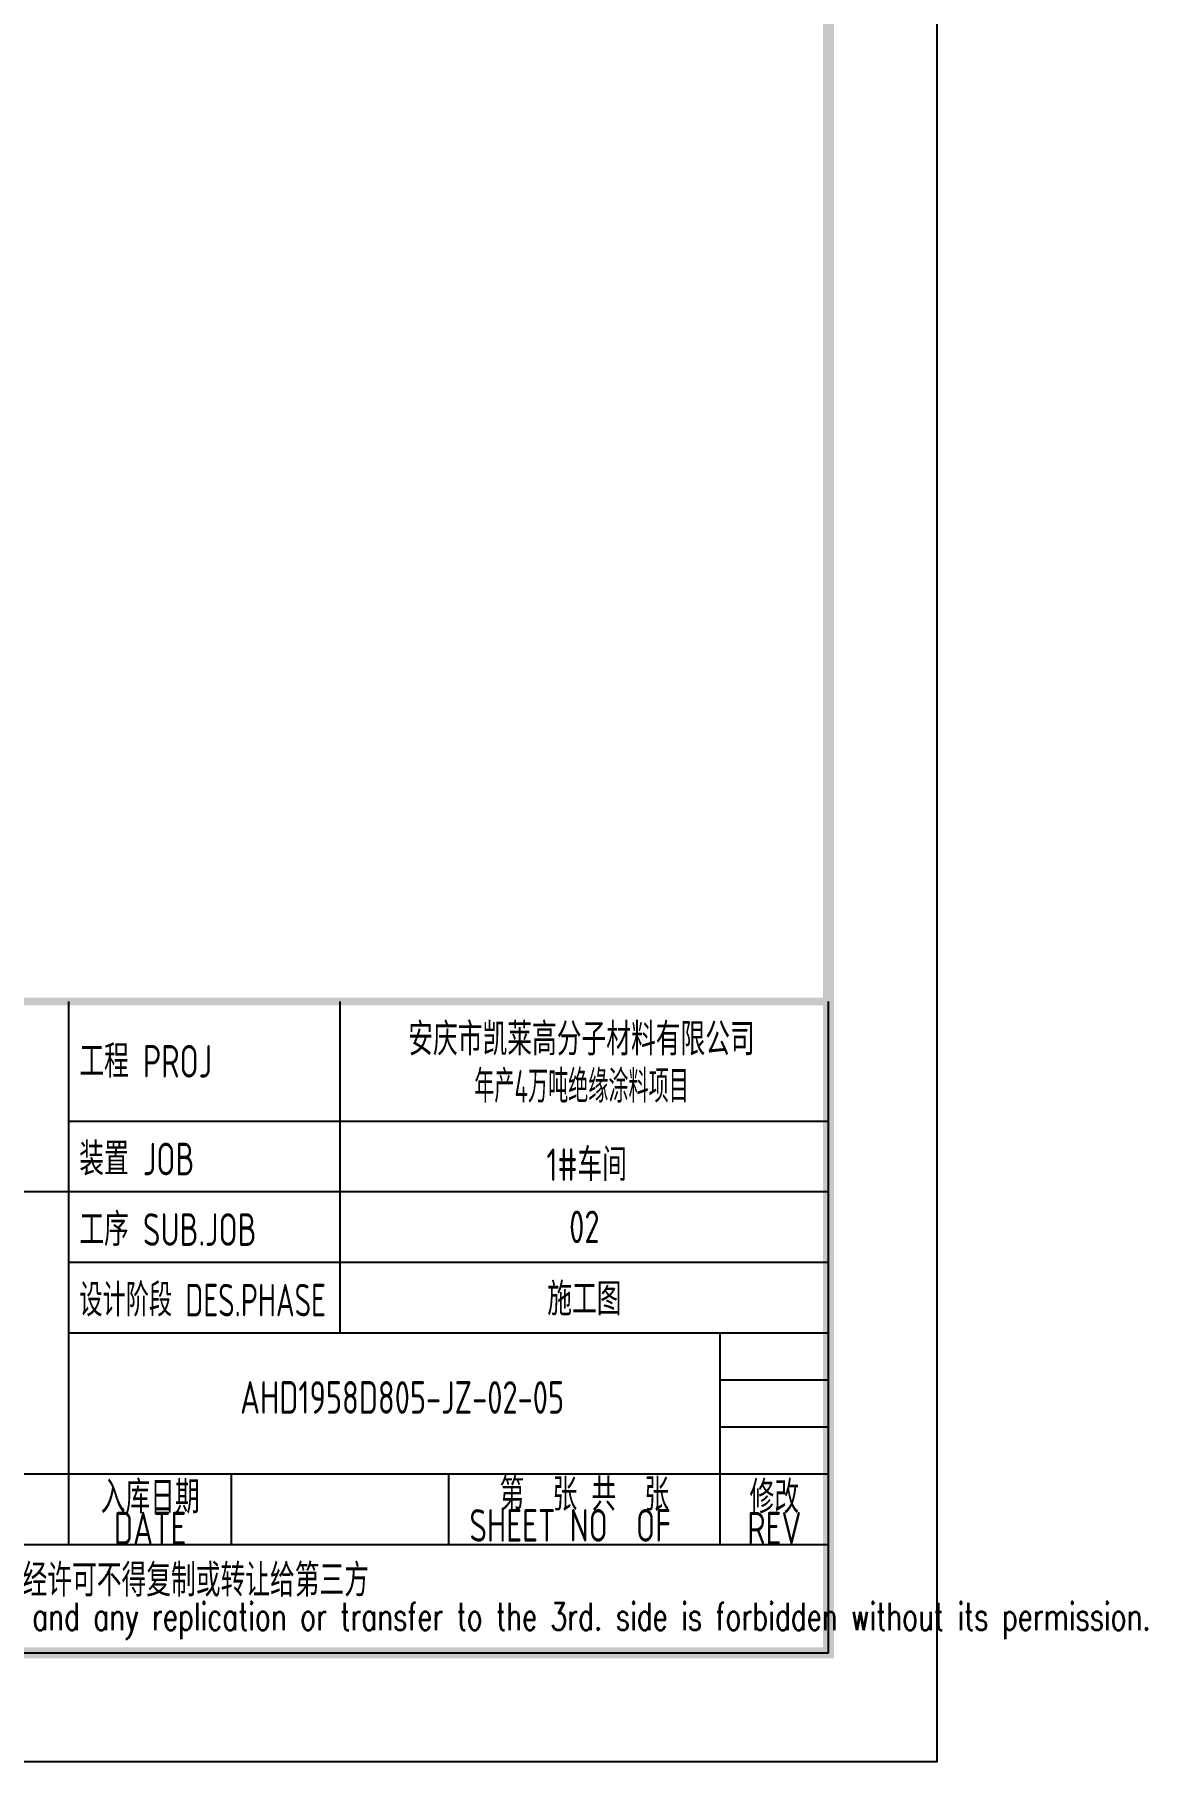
# Model space of a CAD drawing. Extents: x 4414382 to 4540065, y -615151 to -235742.
# Drawn here: x 4523746 to 4534000, y -611598 to -595689 of the extents above; entities that cross this region are included whole.
import ezdxf
from ezdxf.enums import TextEntityAlignment as Align

# ---------------------------------------------------------------- set-up
doc = ezdxf.new("R2010")
doc.units = 0
doc.header["$LTSCALE"] = 1000
doc.header["$MEASUREMENT"] = 0
doc.layers.get('0').update_dxf_attribs({"linetype": 'CONTINUOUS'})
doc.layers.add('PUB_TITLE', color=4, linetype='CONTINUOUS')
doc.styles.add('ECEC_TQ', font='txt_l.shx', dxfattribs={"bigfont": 'hztxt_l.shx'})
doc.styles.add('sceie', font='sceie.shx', dxfattribs={"bigfont": 'sceic.shx'})

msp = doc.modelspace()

# ---------------------------------------------------------------- linework, layer by layer
for p, q in [((4524062.2, -609597.6), (4524062.2, -604597.6)), ((4526562.2, -607647.6), (4526562.2, -604597.6)), ((4531062.2, -610597.6), (4531062.2, -604597.6)), ((4524062.2, -605697.6), (4531062.2, -605697.6)), ((4513062.2, -606347.6), (4524062.2, -606347.6)), ((4524062.2, -606347.6), (4531062.2, -606347.6)), ((4524062.2, -606997.6), (4531062.2, -606997.6)), ((4524062.2, -607647.6), (4531062.2, -607647.6)), ((4530062.2, -609597.6), (4530062.2, -607647.6)), ((4530062.2, -608080.9), (4531062.2, -608080.9)), ((4530062.2, -608514.3), (4531062.2, -608514.3)), ((4518562.2, -608947.6), (4531062.2, -608947.6)), ((4525562.2, -609597.6), (4525562.2, -608947.6)), ((4527562.2, -609597.6), (4527562.2, -608947.6)), ((4513062.2, -609597.6), (4531062.2, -609597.6)), ((4513062.2, -610597.6), (4531062.2, -610597.6))]:
    msp.add_line(p, q)
at = {"const_width": 70}
msp.add_lwpolyline([(4531062.2, -604597.6), (4513062.2, -604597.6)], dxfattribs=at)
at = {"layer": 'PUB_TITLE', "color": 4}
msp.add_lwpolyline([(4447962.2, -611597.6), (4532062.2, -611597.6), (4532062.2, -552197.6), (4447962.2, -552197.6)], close=True, dxfattribs=at)
at = {"layer": 'PUB_TITLE', "color": 4, "const_width": 100}
msp.add_lwpolyline([(4450462.2, -610597.6), (4531062.2, -610597.6), (4531062.2, -553197.6), (4450462.2, -553197.6)], close=True, dxfattribs=at)

# ---------------------------------------------------------------- texts
for s, height, style, width, p in [('安庆市凯莱高分子材料有限公司', 300, 'sceie', 0.8, (4528785.9, -604927.4)), ('年产4万吨绝缘涂料项目', 300, 'sceie', 0.65, (4528785.9, -605362.4)), ('1#车间', 300, 'sceie', 0.8, (4528833.7, -606083.6)), ('02', 300, 'sceie', 0.8, (4528812.2, -606672.6)), ('施工图', 300, 'sceie', 0.8, (4528812.2, -607322.6)), ('入库日期', 300, 'sceie', 0.8, (4524812.2, -609147.6)), ('第  张 共  张', 300, 'sceie', 0.8, (4528812.2, -609122.6)), ('修改', 300, 'sceie', 0.8, (4530562.2, -609147.6)), ('DATE', 300, 'sceie', 0.8, (4524812.2, -609447.6)), ('SHEET NO  OF  ', 300, 'sceie', 0.8, (4528812.2, -609422.6)), ('REV', 300, 'sceie', 0.8, (4530562.2, -609447.6)), ('本文件专有权属安徽华东化工医药工程有限责任公司所有,未经许可不得复制或转让给第三方', 300, 'sceie', 0.8, (4522233.3, -609946.5)), ('The proprietary right of this document belongs to Anhui Huadong Chemical And Medical Engineering  Co.,Ltd.  and any replication or transfer to the 3rd. side is forbidden without its permission. ', 250, 'ECEC_TQ', 0.72, (4522062.2, -610297.6))]:
    msp.add_text(s, height=height, dxfattribs=dict(style=style, width=width)).set_placement(p, align=Align.MIDDLE)
at = {"style": 'sceie'}
for s, width, p in [('工程 PROJ', 0.8, (4524159, -605297.6)), ('装置 JOB', 0.8, (4524159, -606197.6)), ('工序 SUB.JOB', 0.8, (4524159, -606847.6)), ('设计阶段 DES.PHASE', 0.75, (4524159, -607497.6))]:
    msp.add_text(s, height=300, dxfattribs=dict(at, width=width)).set_placement(p)
at = {"style": 'sceie', "width": 0.8}
msp.add_attdef('AHD1958D805-JZ-02-05', text='200320-02-040', height=300, dxfattribs=at).set_placement((4527133, -608243.9), align=Align.MIDDLE)

doc.saveas('drawing.dxf')
